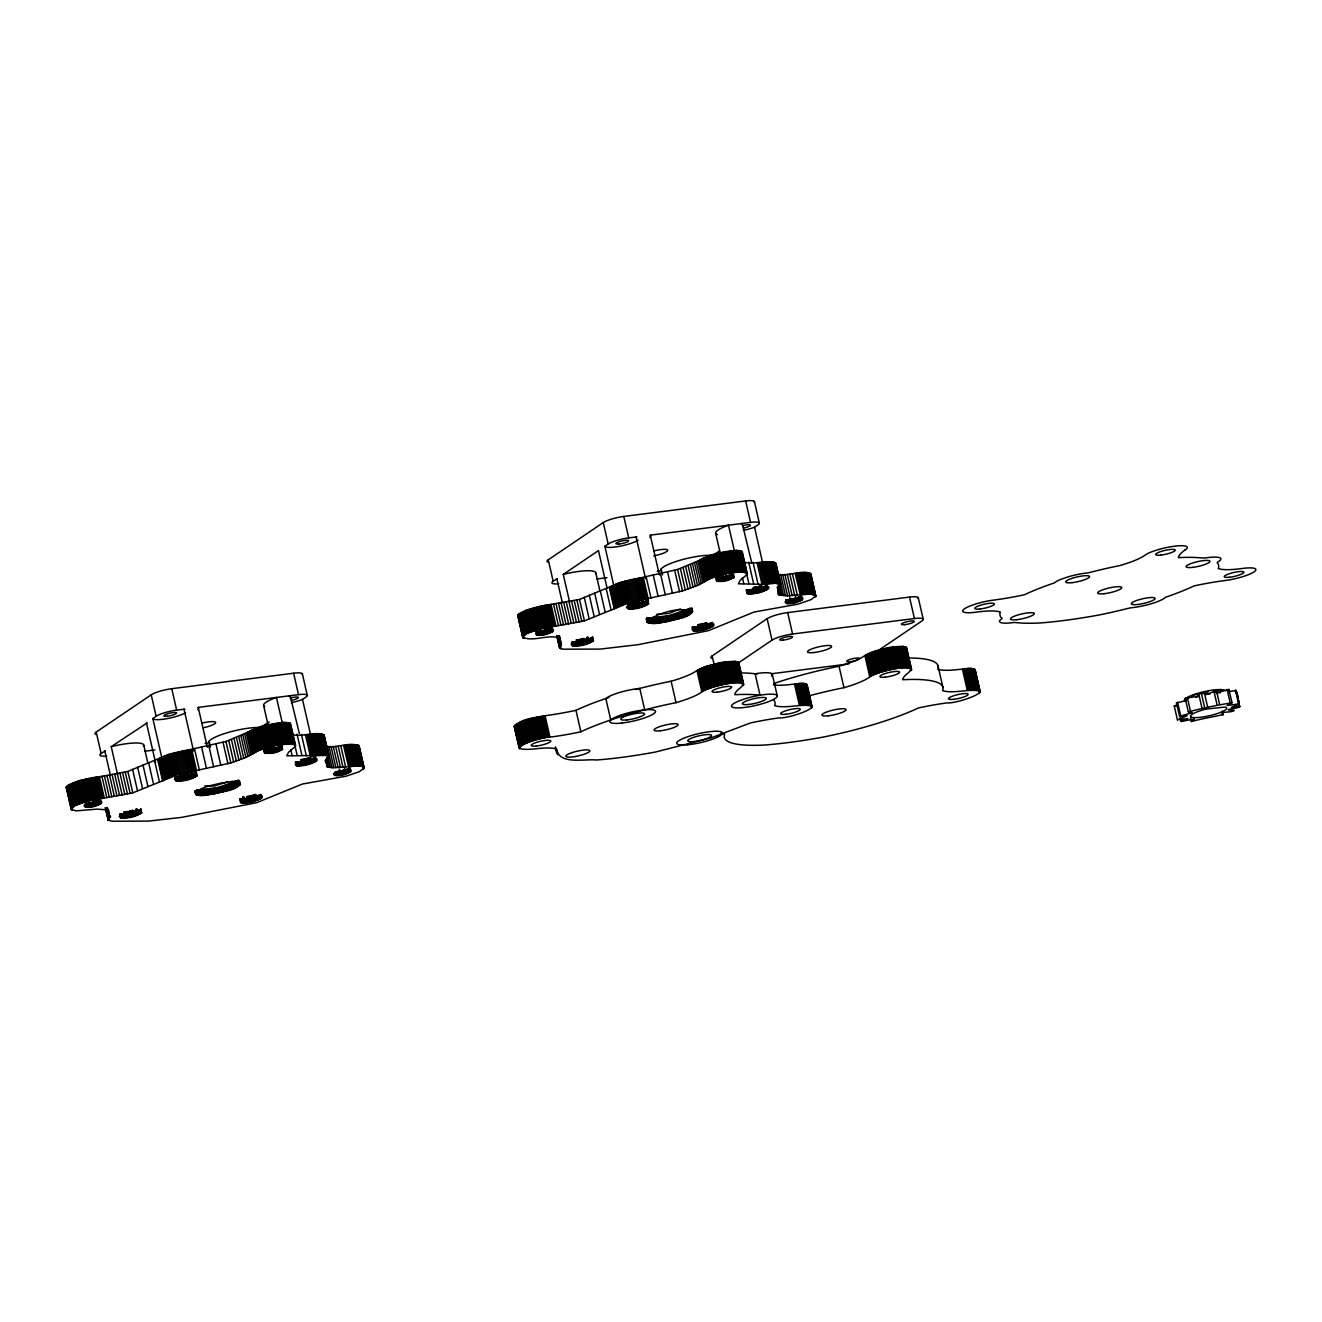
<?xml version="1.0" encoding="UTF-8"?>
<svg xmlns="http://www.w3.org/2000/svg" width="1322" height="1322" viewBox="0 0 1322 1322"><rect width="100%" height="100%" fill="white"/><g stroke="black" fill="none" stroke-linecap="round" stroke-linejoin="round"><path stroke-width="1.5" d="M326.98 765.074L326.534 766.644L332.004 767.702L358.262 766L362.79 766.496L364.194 767.917L359.27 771.718L345.951 776.229L302.424 784.029L256.765 802.669L181.511 817.393L148.494 821.094L112.139 821.243L107.941 819.888L110.585 816.599L108.751 814.666L108.685 810.27L107.627 809.89L97.068 809.13L75.998 810.882L71.008 809.279L75.057 805.61L87.863 801.033L132.778 792.87L177.875 774.593L230.854 762.91L245.875 757.423L259.806 750.037L277.24 745.228L289.667 743.856L295.318 744.964L295.054 746.765L288.642 752.119L286.725 755.804L326.451 755.473L329.178 756.944L325.113 760.679L326.98 765.074L326.088 761.175M773.188 699.586L773.849 699.239A23.449 4.594 -12.9 0 0 760.976 695.075L759.522 695.322A23.449 4.594 -12.9 0 0 732.95 704.097A23.449 4.594 -12.9 0 0 743.658 707.551A23.449 4.594 -12.9 0 0 773.023 699.685L773.585 699.9A112.139 21.978 -12.9 0 1 774.609 705.535A41.709 8.18 -12.9 0 0 796.538 705.799C834.397 702.461 789.978 718.953 778.989 717.896A81.27 15.93 -12.9 0 0 750.516 722.936L711.203 737.825L655.348 752.053A148.196 29.034 -12.9 0 1 596.569 760.001C585.117 758.663 558.611 765.141 556.76 749.161A41.709 8.18 -12.9 0 0 534.848 748.913C496.989 752.235 541.409 735.743 552.398 736.817A81.27 15.93 -12.9 0 0 580.87 731.777A112.139 21.978 -12.9 0 1 607.591 721.035L613.772 718.937A112.139 21.978 -12.9 0 1 640.476 710.988L647.499 709.154A112.139 21.978 -12.9 0 1 676.038 702.66A41.709 8.18 -12.9 0 0 700.693 692.728C703.535 687.985 752.334 675.757 740.733 687.539A81.27 15.93 -12.9 0 0 734.817 694.711A112.139 21.978 -12.9 0 1 758.398 695.025L760.034 695.24L755.126 673.807L756.068 673.642A23.449 4.594 -12.9 0 1 771.387 676.137M743.939 562.065C754.151 565.419 766.512 558.892 775.915 563.519L780.823 584.952C777.187 588.571 777.386 589.397 778.179 594.636L787.582 595.825L810.849 594.024L815.839 595.925L810.931 599.725L797.596 604.237L754.069 612.036L708.427 630.66L638.196 644.657L600.138 649.102L562.957 649.185L559.586 647.896L556.81 635.915M290.146 725.332L289.749 723.084L283.751 722.44L262.417 726.109L225.946 741.46L168.819 754.416L127.87 771.437L78.89 780.773L68.017 785.417L66.183 787.234L66.678 788.59M741.791 553.34L741.394 551.092L736.404 550.415L715.45 553.736L677.591 569.468L620.481 582.424L579.515 599.444L541.706 605.939L525.693 610.467L517.745 615.556L522.669 637.287C534.055 642.244 548.233 633.585 560.33 638.262C559.305 642.905 563.618 644.343 559.487 647.615M514.754 727.497C519.149 718.028 537.36 717.78 547.49 715.367A81.27 15.93 -12.9 0 0 575.962 710.327A112.139 21.978 -12.9 0 1 602.683 699.602L608.864 697.504M692.579 611.855C680.533 606.038 657.778 612.962 646.722 621.34C652.275 626.083 662.173 621.803 668.998 621.307C675.939 618.184 693.439 618.597 691.753 608.285M780.823 584.952L775.601 583.266L763.604 584.341L738.37 583.812L740.287 580.127L746.715 574.773L746.963 572.955L740.303 571.881L727.48 573.5L711.451 578.028L697.52 585.431L682.499 590.917L629.52 602.584L584.44 620.877L539.508 629.041L526.718 633.618L522.669 637.287M720.887 733.28A41.709 8.18 -12.9 0 1 724.687 734.189A112.139 21.978 -12.9 0 0 764.496 745.03A148.196 29.034 -12.9 0 0 823.275 737.065A112.139 21.978 -12.9 0 0 918.426 707.948A81.27 15.93 -12.9 0 1 946.916 702.907C957.888 703.982 1002.324 687.49 964.465 690.811A41.709 8.18 -12.9 0 1 942.536 690.563A112.139 21.978 -12.9 0 0 902.728 679.723A81.27 15.93 -12.9 0 1 908.644 672.567C920.244 660.785 871.446 673.014 868.62 677.756A41.709 8.18 -12.9 0 1 843.965 687.688A112.139 21.978 -12.9 0 0 808.403 696M807.098 686.035C805.875 680.847 795.794 684.565 791.63 684.366A41.709 8.18 -12.9 0 1 773.502 685.011M906.165 649.251L906.413 647.433L903.389 646.458L889.756 647.466L873.231 651.663L863.712 656.307A41.709 8.18 -12.9 0 1 839.04 666.238A112.139 21.978 -12.9 0 0 773.667 683.573M975.025 671.047C973.785 665.875 963.705 669.576 959.541 669.378A41.709 8.18 -12.9 0 1 937.629 669.13M1190.494 717.681L1191.37 721.515C1203.532 718.325 1210.671 717.416 1223.164 714.558C1217.826 711.104 1232.798 712.971 1234.236 710.327C1218.752 709.881 1237.243 708.526 1239.606 706.94L1237.012 692.893L1235.706 692.959M1237.012 692.893L1239.606 706.94M240.439 784.557C240.059 778.162 226.442 782.971 221.732 782.938C212.743 785.136 202.63 786.524 195.359 792.655C197.474 798.471 209.19 793.894 214.362 793.911C221.534 790.82 240.951 791.217 239.629 780.988M323.692 736.85C322.601 728.868 297.632 738.634 292.294 734.074M680.351 608.847L668.899 613.458L656.753 614.218M738.238 664.239L738.502 662.421L735.462 661.446L721.829 662.438L705.304 666.635L695.785 671.295A41.709 8.18 -12.9 0 1 671.13 681.227A112.139 21.978 -12.9 0 0 642.575 687.704L635.568 689.539M1228.832 689.539L1232.071 702.759L1226.998 705.518L1239.325 703.899L1236.268 690.497L1229.08 691.489M810.022 575.847C810.204 567.072 784.508 577.615 778.741 574.277L783.649 595.71M141.884 812.815C140.363 807.412 124.185 813.526 119.277 816.219C121.112 820.301 144.61 816.682 140.991 808.915M197.143 775.799C195.606 770.412 179.462 776.51 174.537 779.203C176.371 783.302 199.853 779.666 196.251 771.899M593.545 640.823C592.256 635.337 575.995 641.6 571.17 644.012C571.517 648.689 596.701 644.541 592.653 636.923M648.788 603.807C647.516 598.337 631.255 604.6 626.43 607.013C626.727 611.689 651.977 607.509 647.896 599.907M1204.573 693.802C1202.838 692.546 1195.633 694.083 1198.542 695.934M1232.071 702.759C1216.257 705.32 1205.548 707.501 1188.329 711.831L1185.256 698.429L1198.41 696.083M282.71 749.31C282.131 744.831 268.713 749.392 264.516 751.755C265.705 755.44 285.469 752.648 281.817 745.41M95.895 734.421A14.955 2.925 -12.9 0 1 96.225 732.058L151.22 694.827A15.93 3.123 -12.9 0 1 171.761 688.696L293.6 673.212A15.352 3.008 -12.9 0 1 302.242 674.617M96.225 732.058L101.133 753.49L105.231 750.846M117.608 774.527L111.23 746.666L147.188 722.886M161.945 758.299L152.84 718.49L156.128 716.26A15.93 3.123 -12.9 0 1 176.669 710.129L184.32 709.22A17.847 3.503 -12.9 0 1 184.948 709.27M269.275 721.961L260.137 727.563A29.067 5.701 -12.9 0 0 227.07 732.785A29.067 5.701 -12.9 0 0 208.926 742.815L205.092 743.559M291.385 702.643A17.847 3.503 -12.9 0 0 302.094 699.602L306.026 697.074A15.352 3.008 -12.9 0 0 298.508 694.645L198.217 707.402L207.339 747.211M547.936 562.164A14.955 2.925 -12.9 0 1 548.266 559.801L603.262 522.57A15.93 3.123 -12.9 0 1 623.802 516.439L745.641 500.955A15.352 3.008 -12.9 0 1 754.284 502.36M548.266 559.801L553.174 581.234L557.273 578.59M569.65 602.27L563.271 574.409L598.469 550.563L607.145 588.389M618.498 606.534L604.881 546.234L608.17 544.003A15.93 3.123 -12.9 0 1 628.727 537.889L636.361 536.963A17.847 3.503 -12.9 0 1 636.989 537.013M714.607 554.232L719.647 550.828M743.443 530.386A17.847 3.503 -12.9 0 0 754.135 527.362L758.068 524.817A15.352 3.008 -12.9 0 0 750.549 522.388L650.275 535.146L659.381 574.954M711.798 658.306A14.955 2.925 -12.9 0 1 712.145 655.927L767.124 618.696A15.93 3.123 -12.9 0 1 787.681 612.582L909.503 597.081A15.352 3.008 -12.9 0 1 918.146 598.486M738.717 662.702L772.048 640.129A15.93 3.123 -12.9 0 1 792.589 634.015L914.427 618.531A15.352 3.008 -12.9 0 1 921.93 620.943L876.916 651.432M1180.282 717.648L1181.157 721.465L1187.933 718.573L1177.439 719.829L1187.09 715.797L1179.521 716.293L1176.464 702.891L1186.462 700.61M1179.521 716.293L1192.394 712.69L1188.329 711.831M1215.579 692.398L1216.984 691.257L1216.422 690.415L1209.167 693.521L1204.59 693.835L1207.779 707.733M734.074 577.483C735.098 572.624 720.176 577.433 716.408 579.598C716.111 583.713 737.296 580.622 733.181 573.599M101.265 803.545C105.248 798.025 86.641 803.644 84.195 805.28C82.328 809.775 104.934 806.519 100.373 799.645M227.45 781.897L214.114 786.078L204.844 785.946M199.391 795.282L198.168 789.928L217.634 787.615L237.117 780.823L238.34 786.177M316.454 761.191C321.279 754.498 298.755 761.356 295.764 763.306C291.716 769.057 321.081 764.116 315.561 757.308M261.673 798.29C266.515 791.614 243.959 798.422 240.984 800.388C236.935 806.156 266.3 801.215 260.781 794.39M552.91 631.536C556.694 626.05 538.434 631.635 535.84 633.271C534.105 637.749 556.496 634.543 552.018 627.636M350.694 771.817C354.478 766.33 336.234 771.899 333.623 773.552C331.872 778.03 354.313 774.824 349.801 767.917M651.052 623.29L649.813 617.936L669.279 615.622L688.762 608.831L689.985 614.185M713.318 626.298C718.143 619.605 695.62 626.446 692.629 628.396C688.58 634.163 717.945 629.206 712.426 622.398M802.355 599.824C806.106 594.305 787.895 599.924 785.285 601.56C783.483 606.038 805.974 602.815 801.463 595.925M767.669 589.43C774.576 582.688 750.318 589.083 747.806 591.083C741.774 597.098 772.808 592.306 766.777 585.53M1236.268 690.497L1235.095 691.009M1239.325 703.899L1231.327 707.402L1240.086 706.295M1177.439 719.829L1174.2 705.915L1177.175 704.907M1199.583 693.306L1208.242 691.803M1228.997 689.357L1218.834 692.232M563.271 574.409L564.593 574.078A29.067 5.701 -12.9 0 1 595.677 573.616M111.23 746.666L112.552 746.335A29.067 5.701 -12.9 0 1 143.387 746.302M1177.522 706.031L1174.2 705.915M363.93 768.561L359.022 747.128C352.082 739.956 335.292 749.557 325.41 746.104M596.949 578.97L606.98 577.681M657.133 571.302L660.967 570.559A29.067 5.701 -12.9 0 1 679.128 560.528A29.067 5.701 -12.9 0 1 712.178 555.306L712.938 555.372M144.908 751.227L154.938 749.938M771.354 673.757L846.972 664.14A15.467 3.024 -12.9 0 0 848.807 663.875M1216.091 690.795L1221.297 690.547A18.508 3.619 -12.9 0 1 1222.123 690.811M795.183 573.467L800.273 594.9M1177.456 702.957L1176.464 702.891M1181.157 721.465L1194.394 719.003L1191.37 721.515M757.093 674.055L753.49 673.576A112.139 21.978 -12.9 0 0 740.386 672.964M1186.412 699.14L1185.256 698.429M518.703 616.796L517.745 615.837M650.275 535.146L650.441 535.377A29.067 5.701 -12.9 0 1 649.862 537.41M198.217 707.402L198.399 707.634A29.067 5.701 -12.9 0 1 197.821 709.65M604.881 546.234L604.914 546.333A17.847 3.503 -12.9 0 0 619.44 546.317A17.847 3.503 -12.9 0 0 638.113 540.153M152.84 718.49L152.873 718.59A17.847 3.503 -12.9 0 0 166.836 718.672A17.847 3.503 -12.9 0 0 185.559 712.723M1235.475 690.15L1238.532 703.535M1227.113 689.39L1230.187 702.792M1222.106 711.137L1222.982 714.954M1216.422 690.415L1219.479 703.816M1213.877 690.811L1216.934 704.213M1201.384 693.389L1204.458 706.791M1198.757 694.067L1201.83 707.468M1187.371 697.636L1190.428 711.038M1177.555 702.147L1180.629 715.549M975.19 669.841L980.213 691.836M975.008 669.593L980.114 692.15M974.727 669.362L979.933 692.48M974.347 669.163L979.652 692.844M973.884 668.982L978.792 690.415M973.339 668.833L978.247 690.266M972.695 668.701L977.602 690.15M971.984 668.602L976.892 690.051M971.174 668.535L976.082 689.985M970.298 668.502L975.206 689.935M969.357 668.486L974.264 689.919M968.348 668.502L973.256 689.935M967.258 668.552L972.166 689.985M966.118 668.618L971.042 690.051M964.928 668.717L969.836 690.15M963.688 668.849L968.596 690.282M962.399 668.998L967.307 690.431M938.042 666.09L942.95 687.523M918.261 597.66L923.186 619.093M909.503 597.081L914.427 618.531M906.611 647.697L911.618 669.692M906.132 647.218L911.519 670.006M906.429 648.904L911.337 670.337M905.752 647.02L911.073 670.684M905.289 646.838L910.197 668.271M904.744 646.689L909.652 668.122M904.099 646.557L909.024 667.99M903.389 646.458L908.297 667.907M902.596 646.392L907.503 667.825M901.72 646.359L906.628 667.792M900.761 646.342L905.686 667.775M899.753 646.359L904.661 667.792M898.679 646.392L903.587 667.841M897.539 646.475L902.447 667.907M896.349 646.574L901.257 668.007M895.093 646.689L900.018 668.139M893.821 646.855L898.729 668.288M892.499 647.02L897.407 668.469M891.127 647.235L896.035 668.668M889.756 647.466L894.663 668.899M888.351 647.714L893.259 669.147M886.93 647.995L891.838 669.428M885.492 648.276L890.4 669.725M884.071 648.59L888.979 670.039M882.633 648.937L887.541 670.37M881.212 649.284L886.12 670.717M879.808 649.647L884.715 671.08M878.436 650.027L883.344 671.46M877.081 650.424L881.989 671.857M875.759 650.821L880.667 672.27M874.47 651.234L879.378 672.683M873.231 651.663L878.139 673.096M872.041 652.093L876.949 673.526M870.901 652.523L875.825 673.956M869.826 652.952L874.751 674.385M868.818 653.382L873.726 674.815M867.876 653.812L872.801 675.245M867.017 654.225L871.925 675.674M866.224 654.654L871.132 676.087M865.513 655.068L870.421 676.5M864.885 655.464L869.793 676.897M839.04 666.238L843.965 687.688M810.832 573.913L815.839 595.925M810.65 573.665L815.757 596.239M810.369 573.451L815.575 596.569M809.989 573.236L815.294 596.916M809.527 573.07L814.435 594.503M808.981 572.905L813.889 594.355M808.337 572.79L813.245 594.222M807.61 572.69L812.534 594.123M806.817 572.624L811.725 594.057M805.941 572.575L810.849 594.024M804.999 572.575L809.907 594.008M803.991 572.591L808.899 594.024M802.9 572.624L807.808 594.057M801.76 572.69L806.668 594.14M800.57 572.79L805.478 594.239M799.331 572.922L804.239 594.355M798.042 573.07L802.95 594.52M796.72 573.252L801.628 594.685M801.099 596.106L801.991 600.006M800.702 596.305L801.595 600.205M800.289 596.503L801.182 600.386M799.827 596.685L800.719 600.585M799.347 596.883L800.24 600.783M798.835 597.081L799.727 600.981M798.306 597.263L799.199 601.163M792.423 573.781L797.331 595.231M797.744 597.461L798.637 601.361M797.166 597.643L798.058 601.543M796.571 597.825L797.463 601.725M795.514 596.057L796.852 601.907M789.779 574.045L794.687 595.478M795.348 598.172L796.241 602.072M794.704 598.337L795.596 602.237M794.076 598.502L794.968 602.386M793.431 598.651L794.324 602.551M787.268 574.227L792.175 595.66M792.787 598.783L793.679 602.683M792.142 598.916L793.035 602.815M791.498 599.048L792.39 602.948M790.87 599.163L791.762 603.063M784.888 574.343L789.796 595.776M789.796 597.313L791.134 603.163M789.631 599.345L790.523 603.245M789.036 599.428L789.928 603.328M782.657 574.392L787.582 595.825M788.457 599.51L789.35 603.394M787.895 599.56L788.788 603.46M807.081 684.565L812.204 707.138M787.367 599.61L788.259 603.51M806.8 684.333L812.005 707.468M806.42 684.135L811.344 705.568M786.854 599.643L787.747 603.526M808.618 694.182L811.741 707.815M805.957 683.953L810.865 705.403M780.608 574.359L785.516 595.809M786.375 599.659L787.268 603.559M785.912 599.659L786.805 603.559M805.412 683.805L810.32 705.254M804.768 683.689L809.692 705.122M804.057 683.59L808.965 705.023M787.681 612.582L792.589 634.015M775.601 562.957L780.724 585.58M803.264 683.524L808.172 704.957M775.32 562.726L780.542 585.927M774.923 562.511L779.831 583.96M777.121 572.657L775.915 563.519M778.014 576.557L780.244 586.29M802.388 683.474L807.296 704.923M774.444 562.329L781.98 595.544M773.866 562.181L778.774 583.613M801.429 683.474L806.354 704.907M773.188 562.048L778.096 583.481M778.261 585.563L780.492 595.313M772.445 561.949L777.353 583.382M800.421 683.474L805.329 704.923M771.602 561.867L776.51 583.316M777.452 587.216L779.236 595.016M777.286 587.232L778.625 593.082M799.347 683.524L804.255 704.957M770.693 561.833L775.601 583.266M798.207 683.59L803.115 705.039M769.701 561.817L774.609 583.25M797.017 683.689L801.925 705.138M768.644 561.833L773.552 583.266M754.399 501.534L759.307 522.967M795.761 683.821L800.686 705.254M767.52 561.883L772.428 583.316M794.489 683.97L799.397 705.419M766.33 561.949L771.238 583.382M765.074 562.048L769.982 583.498M763.769 562.181L768.693 583.63M754.548 527.197L767.338 583.779M761.042 562.528L765.95 583.977M766.297 585.762L767.19 589.662M765.785 585.993L766.677 589.893M745.641 500.955L750.549 522.388M759.621 562.742L764.546 584.192M765.24 586.241L766.132 590.124M764.645 586.472L765.554 590.372M758.696 562.908L763.604 584.341M764.033 586.704L764.926 590.603M763.389 586.935L764.281 590.835M757.06 562.676L761.968 584.126M762.711 587.166L763.604 591.066M761.571 585.448L762.91 591.281M760.844 585.663L762.183 591.512M760.1 585.877L761.439 591.727M767.124 618.696L772.048 640.129M759.357 586.076L760.695 591.926M753.061 562.346L757.969 583.779M758.58 586.29L759.919 592.124M758.266 588.422L759.159 592.322M751.838 563.189L742.204 523.495A17.847 3.503 -12.9 0 0 741.08 523.776M757.027 586.654L758.365 592.504M756.25 586.836L757.589 592.669M755.473 586.985L756.812 592.834M754.697 587.133L756.035 592.983M748.682 562.131L753.59 583.58M753.937 587.282L755.275 593.132M753.176 587.398L754.515 593.248M752.879 589.463L753.771 593.363M772.345 674.402L777.253 695.851M752.152 589.562L753.044 593.462M751.458 589.645L752.35 593.545M742.253 551.77L747.26 573.781M741.774 551.291L747.161 574.095M750.78 589.711L751.673 593.611M741.394 551.092L748.847 583.514M742.237 555.29L744.038 563.073M744.93 566.973L746.715 574.773M750.136 589.761L751.028 593.661M740.931 550.91L745.839 572.36M749.508 589.81L750.4 593.71M740.386 550.762L745.294 572.211M748.913 589.827L749.822 593.727M739.742 550.646L744.65 572.079M748.368 589.843L749.26 593.743M739.031 550.547L743.939 571.98M747.855 589.827L748.748 593.727M738.238 550.481L743.146 571.914M747.376 589.81L748.269 593.71M746.947 589.777L747.839 593.661M737.362 550.431L742.27 571.881M746.55 589.711L747.442 593.611M746.203 589.645L747.095 593.545M736.404 550.415L741.312 571.864M742.435 577.747L743.774 583.58M735.396 550.431L740.303 571.881M739.229 571.914L728.505 525.198L727.381 525.594A29.067 5.701 -12.9 0 0 717.449 534.584M733.181 550.547L738.089 571.996M731.991 550.646L736.899 572.096M730.736 550.778L735.643 572.211M729.463 550.927L734.371 572.376M728.125 551.109L733.049 572.542M732.867 573.781L733.76 577.681M732.504 573.963L733.396 577.863M726.77 551.307L731.677 572.757M732.124 574.161L733.016 578.061M731.694 574.343L732.586 578.243M731.248 574.541L732.14 578.441M730.752 574.74L731.644 578.639M725.398 551.538L730.306 572.988M730.24 574.938L731.132 578.821M729.711 575.12L730.603 579.019M723.977 551.803L728.901 573.236M729.149 575.318L730.041 579.201M728.571 575.5L729.463 579.4M722.572 552.067L727.48 573.5M727.976 575.681L728.868 579.581M727.381 575.863L728.273 579.747M721.134 552.365L726.042 573.798M726.753 576.028L727.645 579.928M726.125 576.194L727.017 580.094M715.615 533.113L720.176 553.026M725.481 576.342L726.373 580.242M719.697 552.679L724.605 574.112M724.836 576.508L725.728 580.391M724.192 576.64L725.084 580.54M718.276 553.009L723.184 574.459M723.101 574.822L724.439 580.672M722.473 574.954L723.812 580.804M716.855 553.373L721.762 574.806M722.275 577.02L723.167 580.903M721.663 577.119L722.556 581.019M715.45 553.736L720.358 575.169M721.052 577.202L721.944 581.102M720.457 577.284L721.349 581.184M719.879 577.35L720.771 581.25M714.062 554.116L718.986 575.549M719.317 577.417L720.209 581.316M738.783 662.95L743.691 684.383M738.502 662.421L743.608 684.994M718.771 577.466L719.664 581.35M738.205 662.19L743.427 685.325M737.841 661.992L743.146 685.672M718.259 577.483L719.151 581.383M737.379 661.81L742.286 683.259M712.707 554.513L717.631 575.946M717.78 577.516L718.672 581.416M736.817 661.661L741.725 683.11M717.317 577.516L718.21 581.416M736.189 661.545L741.097 682.978M716.888 577.516L717.78 581.416M711.385 554.91L716.309 576.342M716.507 577.499L717.4 581.383M716.144 577.466L717.036 581.366M735.462 661.446L740.37 682.879M715.813 577.417L716.706 581.316M734.668 661.38L739.576 682.813M710.112 555.323L715.02 576.756M733.793 661.331L738.701 682.763M708.873 555.736L713.781 577.185M732.851 661.314L737.759 682.763M707.683 556.165L712.591 577.615M731.826 661.331L736.734 682.78M706.543 556.595L711.451 578.028M730.752 661.38L735.66 682.813M705.469 557.025L710.377 578.474M729.612 661.446L734.52 682.896M704.461 557.454L709.369 578.904M728.422 661.545L733.33 682.995M703.519 557.884L708.427 579.333M727.183 661.678L732.091 683.11M702.66 558.314L707.567 579.747M725.894 661.826L730.802 683.259M701.866 558.727L706.774 580.176M701.156 559.14L706.064 580.589M724.572 662.008L729.48 683.441M700.511 559.553L705.436 580.986M699.982 559.95L704.89 581.383M723.217 662.206L728.125 683.656M704.428 581.763L699.52 560.33L704.262 581.829M721.829 662.438L726.736 683.871M697.966 561.272L702.874 582.705M711.996 622.629L712.889 626.529M711.517 622.86L712.409 626.76M720.424 662.686L725.332 684.135M711.005 623.092L711.897 626.992M696.38 562.164L701.288 583.597M710.459 623.323L711.352 627.223M719.003 662.966L723.911 684.399M709.864 623.571L710.757 627.454M709.253 623.802L710.145 627.702M694.595 563.073L699.503 584.506M708.609 624.034L709.501 627.933M717.582 663.264L722.49 684.697M707.931 624.265L708.823 628.165M706.774 622.53L708.113 628.38M716.144 663.578L721.052 685.011M692.612 563.998L697.52 585.431M706.064 622.761L707.402 628.594M705.32 622.976L706.659 628.809M714.706 663.908L719.631 685.358M704.56 623.174L705.898 629.024M712.145 655.927L713.93 663.727M690.481 564.924L695.389 586.357M703.8 623.373L705.138 629.222M713.302 664.272L718.21 685.705M703.023 623.571L704.362 629.421M711.897 664.635L716.805 686.068M702.246 623.753L703.585 629.603M688.167 565.849L693.075 587.282M701.47 623.918L702.808 629.768M710.509 665.016L715.417 686.448M700.693 624.083L702.032 629.933M699.916 624.232L701.255 630.082M709.154 665.412L714.062 686.845M699.14 624.364L700.478 630.214M685.705 566.774L690.613 588.207M698.396 624.496L699.735 630.346M707.832 665.809L712.74 687.242M697.652 624.612L698.991 630.462M706.543 666.222L711.451 687.655M697.372 626.661L698.264 630.544M683.11 567.7L688.035 589.133M696.677 626.744L697.57 630.644M691.852 607.955L692.662 611.524M705.304 666.635L710.228 688.084M696 626.81L696.892 630.71M691.571 608.632L692.381 612.202M691.274 608.996L692.1 612.565M695.339 626.859L696.231 630.759M704.114 667.065L709.038 688.498M690.894 609.376L691.703 612.945M694.728 626.892L695.62 630.792M690.001 607.988L691.224 613.358M694.133 626.925L695.025 630.825M680.4 568.592L685.308 590.025M689.423 608.401L690.662 613.772M693.587 626.925L694.48 630.825M702.99 667.494L707.898 688.927M693.075 626.925L693.967 630.825M692.596 626.909L693.488 630.792M701.916 667.924L706.824 689.357M692.15 626.859L693.042 630.759M688.018 609.26L689.241 614.614M700.908 668.354L705.816 689.803M687.192 609.706L688.415 615.061M677.591 569.468L682.499 590.917M686.267 610.153L687.506 615.507M699.966 668.783L704.874 690.233M699.09 669.213L703.998 690.646M685.275 610.599L686.515 615.953M698.297 669.626L703.205 691.076M684.218 611.045L685.457 616.416M674.683 570.327L679.591 591.76M697.586 670.039L702.494 691.489M696.958 670.452L701.866 691.885M683.094 611.508L684.317 616.862M681.904 611.954L683.127 617.308M680.648 612.4L681.888 617.754M679.359 612.846L680.582 618.2M678.004 613.276L679.227 618.63M667.544 571.798L672.452 593.248M676.616 613.705L677.839 619.06M675.195 614.119L676.418 619.473M673.741 614.515L674.964 619.869M672.27 614.895L673.493 620.266M661.182 568.989L662.553 574.954M670.783 615.275L672.006 620.629M660.389 573.384L665.297 594.817M669.279 615.622L670.502 620.976M667.775 615.953L668.998 621.307M666.271 616.267L667.494 621.621M664.784 616.548L666.007 621.902M663.297 616.812L664.536 622.166M653.233 575.053L658.141 596.486M661.843 617.06L663.082 622.414M660.422 617.275L661.661 622.629M659.034 617.457L660.256 622.811M657.678 617.622L658.918 622.976M656.373 617.754L657.612 623.108M671.13 681.227L676.038 702.66M646.144 576.805L651.052 598.255M655.134 617.853L656.356 623.207M636.047 536.947L645.615 578.755M653.927 617.936L655.167 623.29M652.804 617.969L654.026 623.34M643.351 577.532L648.259 598.965M647.598 600.122L648.491 604.022M651.729 617.985L652.952 623.356M642.046 577.664L646.954 599.097M647.268 600.353L648.16 604.237M646.871 600.568L647.763 604.468M650.738 617.969L651.961 623.34M646.441 600.799L647.334 604.699M640.707 577.83L645.615 599.263M645.962 601.031L646.855 604.931M645.45 601.262L646.342 605.162M648.986 617.853L650.209 623.224M644.905 601.493L645.797 605.393M639.319 578.011L644.227 599.444M648.226 617.754L649.449 623.125M644.31 601.741L645.202 605.641M647.549 617.622L648.788 622.993M643.252 600.023L644.591 605.873M646.97 617.473L648.21 622.827M623.802 516.439L628.727 537.889M637.898 578.226L642.806 599.659M642.608 600.254L643.946 606.104M646.904 619.076L647.714 622.645M646.508 618.861L647.317 622.431M646.21 618.613L647.02 622.199M641.93 600.485L643.269 606.335M636.46 578.458L641.368 599.907M641.682 602.65L642.575 606.55M640.955 602.882L641.848 606.781M634.99 578.722L639.898 600.171M640.212 603.096L641.104 606.996M639.022 601.345L640.36 607.195M633.502 579.019L638.41 600.452M638.245 601.543L639.584 607.393M637.468 601.741L638.807 607.591M631.999 579.317L636.907 600.766M636.692 601.923L638.03 607.773M635.915 602.088L637.254 607.938M630.511 579.647L635.419 601.097M635.138 602.254L636.477 608.103M634.808 604.352L635.7 608.252M629.008 580.011L633.916 601.444M633.602 602.551L634.94 608.384M627.537 580.375L632.445 601.807M632.841 602.667L634.18 608.517M632.098 602.782L633.436 608.632M631.371 602.882L632.709 608.731M626.066 580.755L630.974 602.188M630.677 602.964L632.015 608.814M629.999 603.03L631.338 608.88M624.612 581.151L629.52 602.584M629.801 605.03L630.693 608.93M629.173 605.079L630.065 608.963M623.191 581.564L628.115 602.997M628.578 605.096L629.47 608.996M628.033 605.096L628.925 608.996M627.52 605.096L628.413 608.996M621.819 581.994L626.727 603.427M620.481 582.424L625.389 603.857M619.175 582.853L624.083 604.303M617.936 583.299L622.844 604.732M603.262 522.57L608.17 544.003M616.746 583.746L621.654 605.195M644.69 709.864L639.782 688.432A23.449 4.594 -12.9 0 0 605.84 698.545L610.747 719.978M615.622 584.208L620.53 605.641M614.565 584.655L619.489 606.087M612.681 585.547L617.589 606.98M611.855 585.977L616.763 607.426M611.111 586.423L616.019 607.856M610.45 586.836L615.358 608.269M609.872 587.249L614.78 608.682M609.392 587.646L614.317 609.078M606.236 588.703L611.144 610.153M600.304 590.835L605.212 612.268M595.792 572.823L599.891 590.736M594.636 592.983L599.544 614.416M589.265 595.131L594.173 616.581M584.225 597.296L589.133 618.729M592.355 637.138L593.248 641.038M592.008 637.353L592.9 641.253M591.612 637.584L592.504 641.484M591.182 637.815L592.074 641.699M590.703 638.047L591.595 641.93M590.19 638.278L591.083 642.178M589.645 638.509L590.537 642.409M589.067 638.741L589.959 642.641M579.515 599.444L584.44 620.877M587.993 637.022L589.331 642.872M587.348 637.254L588.687 643.103M586.671 637.485L588.009 643.335M586.423 639.666L587.315 643.566M576.871 600.006L581.779 621.439M585.696 639.881L586.588 643.781M584.952 640.096L585.844 643.996M583.762 638.361L585.101 644.211M574.211 600.552L579.119 621.984M582.985 638.559L584.324 644.409M582.225 638.757L583.564 644.591M581.432 638.939L582.771 644.772M580.655 639.104L581.994 644.954M571.567 601.064L576.475 622.513M579.879 639.27L581.217 645.119M579.548 641.368L580.441 645.268M578.342 639.551L579.68 645.4M568.939 601.576L573.847 623.009M577.582 639.683L578.92 645.516M576.838 639.782L578.177 645.632M576.128 639.881L577.466 645.731M575.863 641.914L576.756 645.814M566.312 602.055L571.22 623.488M575.186 641.98L576.078 645.88M574.541 642.046L575.434 645.946M573.913 642.079L574.806 645.979M573.335 642.112L574.227 645.995M563.717 602.518L568.625 623.951M572.773 642.112L573.665 646.012M572.261 642.112L573.153 645.995M571.782 642.079L572.674 645.979M556.859 578.739L562.329 602.634M561.123 602.948L566.031 624.397M558.562 603.377L563.469 624.81M556.033 603.757L560.941 625.207M553.521 604.137L558.429 625.57M559.57 636.113L561.486 645.07M558.991 635.932L560.396 642.674M575.962 710.327L580.87 731.777M558.694 635.733L560.925 645.483M551.043 604.485L555.951 625.917M558.215 636.13L560.958 648.788M557.834 636.51L560.065 646.26M557.801 636.907L560.478 648.606M557.405 636.692L560.082 648.391M549.886 604.65L554.794 626.083M556.81 635.601L559.784 648.16M548.597 604.798L553.505 626.231M547.275 604.98L552.183 626.413M551.654 627.834L552.546 631.734M545.92 605.179L550.828 626.611M551.274 628.016L552.166 631.916M550.844 628.214L551.737 632.114M550.382 628.413L551.274 632.313M544.532 605.41L549.44 626.843M549.902 628.611L550.795 632.494M549.39 628.793L550.283 632.693M548.861 628.991L549.754 632.891M543.127 605.658L548.035 627.107M548.3 629.173L549.192 633.073M547.721 629.371L548.613 633.255M541.706 605.939L546.614 627.372M547.126 629.553L548.019 633.436M546.069 627.768L547.407 633.618M545.457 627.95L546.796 633.8M540.285 606.236L545.193 627.669M545.275 630.065L546.168 633.965M544.631 630.214L545.523 634.114M538.847 606.55L543.755 627.983M543.986 630.363L544.879 634.263M543.342 630.511L544.234 634.411M537.426 606.881L542.334 628.314M542.698 630.644L543.59 634.543M542.053 630.759L542.945 634.659M536.005 607.228L540.913 628.677M541.425 630.875L542.317 634.775M540.351 629.041L541.69 634.874M540.186 631.073L541.078 634.973M534.6 607.591L539.508 629.041M539.591 631.156L540.483 635.056M539.012 631.222L539.905 635.122M533.212 607.988L538.12 629.421M538.467 631.288L539.359 635.171M537.922 631.321L538.814 635.221M537.41 631.354L538.302 635.254M531.857 608.368L536.765 629.817M536.93 631.371L537.823 635.271M536.468 631.387L537.36 635.287M536.038 631.371L536.93 635.271M530.535 608.781L535.443 630.214M529.263 609.194L534.171 630.627M528.023 609.607L532.931 631.04M526.834 610.037L531.741 631.47M525.693 610.467L530.601 631.899M556.909 750.913L557.801 754.812M524.619 610.896L529.527 632.329M555.422 746.831L556.314 750.731M555.504 747.723L556.843 753.557M523.611 611.326L528.519 632.759M522.669 611.755L527.577 633.188M521.81 612.185L526.718 633.618M545.044 715.698L549.952 737.131M521.017 612.598L525.925 634.031M520.29 613.011L525.214 634.444M543.722 715.88L548.63 737.312M519.662 613.425L524.57 634.857M519.116 613.805L524.024 635.254M542.367 716.078L547.275 737.511M518.67 614.185L523.578 635.634M518.29 614.548L523.611 638.229M518.026 614.912L523.231 638.03M517.844 615.242L522.95 637.799M540.979 716.309L545.887 737.742M539.574 716.557L544.482 737.99M538.153 716.838L543.061 738.271M536.715 717.135L541.623 738.568M535.294 717.449L540.202 738.882M533.857 717.78L538.765 739.213M532.436 718.127L537.343 739.56M531.031 718.49L535.955 739.94M529.659 718.871L534.567 740.32M528.304 719.267L533.212 740.717M526.982 719.68L531.89 741.113M525.693 720.093L530.601 741.526M524.454 720.507L529.362 741.939M523.264 720.936L528.172 742.369M522.14 721.366L527.048 742.799M521.066 721.795L525.974 743.228M520.058 722.225L524.966 743.658M519.116 722.655L524.024 744.088M518.241 723.084L523.148 744.517M517.447 723.498L522.355 744.93M516.737 723.911L521.645 745.344M516.109 724.307L521.017 745.757M515.563 724.704L520.471 746.137M515.101 725.084L520.009 746.517M514.737 725.447L519.645 746.897M514.456 725.795L519.364 747.244M514.275 726.142L519.678 748.93M514.192 726.456L519.199 748.45M359.187 745.922L364.194 767.917M358.708 745.443L364.112 768.231M358.345 745.228L363.649 768.908M357.882 745.063L362.79 766.496M357.32 744.914L362.228 766.347M356.692 744.782L361.6 766.215M355.965 744.683L360.873 766.132M355.172 744.617L360.08 766.049M354.296 744.583L359.204 766.016M353.354 744.567L358.262 766M352.33 744.583L357.237 766.016M351.255 744.617L356.163 766.066M350.115 744.699L355.023 766.132M348.925 744.798L353.833 766.231M347.686 744.914L352.594 766.363M346.397 745.079L351.305 766.512M345.075 745.244L349.983 766.694M349.454 768.115L350.347 771.998M349.058 768.297L349.95 772.197M343.538 745.459L348.628 766.892M348.644 768.495L349.537 772.395M348.182 768.677L349.074 772.577M347.703 768.875L348.595 772.775M347.19 769.073L348.083 772.973M346.661 769.272L347.554 773.155M340.779 745.773L345.686 767.223M346.1 769.454L346.992 773.353M345.521 769.635L346.414 773.535M344.48 767.867L345.819 773.717M344.315 769.999L345.207 773.899M338.135 746.038L343.042 767.471M343.687 770.164L344.579 774.064M343.059 770.329L343.951 774.229M342.415 770.495L343.307 774.395M341.787 770.643L342.679 774.543M335.606 746.219L340.531 767.652M341.142 770.792L342.034 774.675M340.498 770.924L341.39 774.808M339.407 769.09L340.745 774.94M339.225 771.156L340.118 775.056M333.243 746.335L338.151 767.768M338.597 771.255L339.49 775.155M337.986 771.354L338.878 775.254M337.391 771.437L338.283 775.32M331.012 746.385L335.92 767.818M336.813 771.503L337.705 775.403M336.251 771.552L337.143 775.452M335.722 771.602L336.614 775.502M335.21 771.635L336.102 775.535M328.963 746.368L333.871 767.801M327.096 746.269L332.004 767.702M324.154 735.23L329.178 756.944M323.956 734.966L329.079 757.589M323.659 734.718L328.881 757.936M323.279 734.52L328.153 756.349M322.783 734.321L327.691 755.771M328.087 757.803L330.318 767.537M322.204 734.173L327.129 755.606M321.543 734.041L326.451 755.473M326.617 757.556L328.848 767.305M320.8 733.941L325.708 755.374M319.957 733.859L324.865 755.308M325.79 759.208L327.575 767.008M319.048 733.826L323.956 755.259M318.057 733.809L322.965 755.242M316.999 733.826L321.907 755.259M302.358 673.79L307.266 695.223M315.859 733.875L320.767 755.308M314.669 733.941L319.577 755.391M313.43 734.057L318.338 755.49M312.124 734.189L317.032 755.622M310.786 734.338L315.694 755.771M302.507 699.454L310.703 735.28M315.132 757.523L316.024 761.422M309.398 734.536L314.305 755.969M314.653 757.754L315.545 761.654M314.14 758.002L315.033 761.885M307.976 734.735L312.884 756.184M313.595 758.233L314.487 762.133M293.6 673.212L298.508 694.645M313 758.464L313.892 762.364M307.051 734.9L311.959 756.333M312.389 758.696L313.281 762.596M311.744 758.927L312.636 762.827M305.415 734.685L310.323 756.118M310.62 757.209L311.959 763.058M309.91 757.44L311.248 763.29M309.199 757.655L310.538 763.505M308.456 757.87L309.794 763.719M307.695 758.084L309.034 763.918M301.416 734.338L306.324 755.771M306.935 758.283L308.274 764.133M306.159 758.464L307.497 764.314M305.382 758.646L306.721 764.496M299.334 733.462L290.162 695.752A17.847 3.503 -12.9 0 0 289.039 696.033M304.605 758.828L305.944 764.678M303.829 758.993L305.167 764.827M303.052 759.142L304.39 764.975M297.037 734.123L301.945 755.573M302.275 759.274L303.614 765.124M301.532 759.406L302.87 765.24M300.788 759.506L302.127 765.355M300.507 761.555L301.399 765.455M299.813 761.637L300.705 765.537M290.41 723.514L295.616 745.773M290.129 723.299L295.517 746.087M299.136 761.703L300.028 765.603M289.749 723.084L297.202 755.506M291.484 731.182L293.269 738.981M294.162 742.865L295.054 746.765M298.475 761.769L299.367 765.653M289.287 722.919L294.195 744.352M297.863 761.803L298.755 765.702M288.741 722.77L293.649 744.203M297.268 761.819L298.161 765.719M288.097 722.638L293.005 744.071M296.723 761.836L297.615 765.735M287.386 722.539L292.294 743.972M296.211 761.819L297.103 765.719M286.577 722.473L291.484 743.906M295.731 761.803L296.624 765.702M295.285 761.769L296.178 765.669M285.701 722.423L290.609 743.873M284.759 722.423L289.667 743.856M290.79 749.739L292.129 755.589M283.751 722.44L288.659 743.873M282.66 722.473L287.568 743.922M282.379 723.332L276.463 697.454L275.34 697.851A29.067 5.701 -12.9 0 0 264.797 706.609M281.52 722.556L286.444 743.989M280.33 722.655L285.238 744.088M279.091 722.77L283.999 744.203M277.802 722.919L282.71 744.369M276.48 723.101L281.388 744.55M281.536 745.591L282.429 749.491M281.222 745.773L282.115 749.673M280.859 745.955L281.751 749.855M275.125 723.316L280.033 744.749M280.479 746.153L281.371 750.053M280.049 746.352L280.942 750.235M279.586 746.533L280.479 750.433M273.737 723.531L278.645 744.98M279.107 746.732L280 750.632M278.595 746.93L279.487 750.83M278.066 747.112L278.959 751.012M272.332 723.795L277.24 745.228M277.504 747.31L278.397 751.21M276.926 747.492L277.818 751.392M270.911 724.059L275.819 745.509M276.331 747.674L277.223 751.574M275.72 747.855L276.612 751.755M275.108 748.021L276.001 751.921M269.49 724.357L274.398 745.806M274.464 748.186L275.356 752.086M273.836 748.351L274.728 752.251M268.052 724.671L272.96 746.12M263.574 705.37L268.135 725.282M273.191 748.5L274.084 752.4M272.101 746.682L273.439 752.532M266.631 725.018L271.539 746.451M271.456 746.831L272.795 752.664M271.258 748.896L272.15 752.796M265.21 725.365L270.118 746.798M270.63 749.012L271.522 752.912M270.002 749.111L270.894 753.011M263.805 725.728L268.713 747.161M269.391 749.21L270.283 753.094M268.796 749.277L269.688 753.176M268.217 749.359L269.11 753.243M262.417 726.109L267.325 747.541M267.672 749.409L268.564 753.309M267.127 749.458L268.019 753.358M266.614 749.491L267.507 753.391M261.062 726.505L265.97 747.938M266.135 749.508L267.027 753.408M265.672 749.508L266.565 753.408M265.243 749.508L266.135 753.408M259.74 726.902L264.648 748.351M264.846 749.491L265.739 753.391M264.499 749.458L265.392 753.358M264.169 749.409L265.061 753.309M263.888 749.359L264.78 753.259M263.64 749.293L264.532 753.193M258.468 727.315L263.375 748.764M257.228 727.744L262.136 749.177M256.038 728.158L260.946 749.607M254.898 728.587L259.806 750.037M253.824 729.017L258.732 750.466M252.816 729.463L257.724 750.896M251.874 729.893L256.782 751.326M250.998 730.306L255.923 751.755M250.222 730.736L255.129 752.168M249.494 731.149L254.402 752.582M248.867 731.545L253.774 752.978M248.321 731.942L253.229 753.375M247.875 732.322L252.783 753.755M247.693 732.388L252.601 753.821M246.322 733.264L251.23 754.697M260.351 794.621L261.244 798.521M259.872 794.853L260.765 798.752M259.36 795.084L260.252 798.984M258.798 795.332L259.707 799.215M244.719 734.156L249.643 755.589M258.22 795.563L259.112 799.463M257.608 795.794L258.501 799.694M242.934 735.065L247.858 756.498M256.947 796.026L257.84 799.926M255.824 794.307L257.179 800.157M255.129 794.539L256.468 800.372M240.968 735.99L245.875 757.423M254.419 794.753L255.757 800.603M253.675 794.968L255.014 800.818M252.915 795.166L254.254 801.016M238.819 736.916L243.727 758.349M252.155 795.381L253.494 801.215M251.378 795.563L252.717 801.413M250.602 795.745L251.94 801.595M236.522 737.841L241.43 759.291M249.825 795.927L251.163 801.76M249.032 796.075L250.37 801.925M248.272 796.224L249.61 802.074M247.495 796.373L248.833 802.206M234.06 738.767L238.968 760.216M246.751 796.488L248.09 802.338M246.454 798.554L247.346 802.454M245.727 798.653L246.619 802.553M231.466 739.692L236.374 761.125M245.033 798.736L245.925 802.636M243.909 796.852L245.248 802.702M243.248 796.902L244.587 802.751M239.232 781.368L240.059 784.954M242.637 796.951L243.975 802.801M238.357 779.98L239.579 785.351M242.488 798.918L243.38 802.818M228.756 740.584L233.664 762.017M237.778 780.393L239.001 785.764M241.943 798.934L242.835 802.818M241.414 798.918L242.306 802.818M240.935 798.901L241.827 802.801M236.374 781.252L237.596 786.623M240.505 798.868L241.397 802.751M240.108 798.802L241.001 802.702M239.761 798.736L240.654 802.636M235.531 781.699L236.77 787.053M225.946 741.46L230.854 762.91M234.622 782.145L235.845 787.499M233.63 782.591L234.853 787.945M232.573 783.054L233.796 788.408M223.038 742.32L227.946 763.752M231.449 783.5L232.672 788.854M230.259 783.946L231.482 789.317M229.003 784.392L230.226 789.763M227.698 784.838L228.937 790.192M226.359 785.268L227.582 790.639M215.899 743.807L220.807 765.24M224.971 785.698L226.194 791.052M223.55 786.111L224.773 791.465M222.096 786.507L223.319 791.861M220.625 786.887L221.848 792.258M209.14 741.245L210.512 747.211M219.121 787.268L220.361 792.622M208.727 745.377L213.635 766.81M217.634 787.615L218.857 792.969M216.13 787.945L217.353 793.299M214.627 788.259L215.85 793.613M213.139 788.54L214.362 793.911M211.652 788.804L212.892 794.175M201.588 747.046L206.496 768.495M210.198 789.052L211.437 794.406M208.777 789.267L210 794.621M207.389 789.449L208.612 794.803M206.034 789.614L207.257 794.968M204.728 789.746L205.951 795.1M194.499 748.814L199.407 770.247M203.472 789.845L204.712 795.216M184.006 709.203L193.574 751.012M202.283 789.928L203.505 795.282M201.142 789.978L202.382 795.332M191.707 749.524L196.614 770.974M195.953 772.114L196.846 776.014M200.085 789.978L201.308 795.348M195.606 772.345L196.499 776.245M190.401 749.657L195.309 771.106M195.226 772.56L196.119 776.46M199.093 789.978L200.316 795.332M194.797 772.792L195.689 776.692M189.063 749.822L193.97 771.255M194.317 773.023L195.21 776.923M193.805 773.254L194.698 777.154M197.325 789.862L198.564 795.216M193.26 773.502L194.152 777.386M187.674 750.004L192.582 771.453M196.581 789.763L197.804 795.117M192.219 771.784L193.557 777.633M196.317 791.415L197.127 794.985M191.607 772.015L192.946 777.865M195.739 791.25L196.548 794.819M186.253 750.218L191.161 771.651M171.761 688.696L176.669 710.129M190.963 772.246L192.301 778.096M195.243 791.068L196.069 794.638M194.863 790.853L195.673 794.423M190.732 774.428L191.624 778.327M184.799 750.466L189.707 771.899M190.021 774.659L190.913 778.542M189.31 774.874L190.203 778.774M183.328 750.731L188.253 772.164M188.121 773.139L189.459 778.989M187.36 773.337L188.699 779.187M181.858 751.012L186.766 772.445M186.6 773.552L187.939 779.385M185.824 773.734L187.162 779.583M180.354 751.326L185.262 772.759M185.047 773.915L186.385 779.765M184.27 774.097L185.609 779.93M178.85 751.656L183.775 773.089M183.494 774.246L184.832 780.096M182.717 774.395L184.055 780.244M177.363 752.003L182.271 773.436M181.94 774.543L183.279 780.393M181.197 774.659L182.535 780.509M175.876 752.367L180.784 773.8M180.453 774.775L181.792 780.624M179.726 774.874L181.064 780.724M174.405 752.747L179.329 774.18M179.032 774.956L180.37 780.806M178.8 776.972L179.693 780.872M172.967 753.143L177.875 774.593M178.139 777.022L179.032 780.922M177.528 777.072L178.42 780.972M171.546 753.557L176.454 774.989M176.933 777.088L177.826 780.988M176.388 777.105L177.28 781.005M175.859 777.088L176.751 780.988M170.174 753.986L175.082 775.419M175.396 777.072L176.289 780.972M174.95 777.039L175.843 780.922M168.819 754.416L173.744 775.849M167.53 754.845L172.438 776.295M166.291 755.292L171.199 776.741M151.22 694.827L156.128 716.26M165.101 755.754L170.009 777.187M163.978 756.201L168.886 777.633M162.92 756.647L167.828 778.08M161.945 757.093L166.853 778.526M161.036 757.539L165.944 778.972M160.21 757.985L165.118 779.418M159.45 758.415L164.374 779.848M158.805 758.828L163.713 780.277M158.227 759.241L163.135 780.674M157.748 759.638L162.656 781.071M146.428 722.82L155.55 762.629M154.591 760.695L159.499 782.145M148.659 762.827L153.567 784.277M143.751 745.079L147.849 762.992M142.991 764.975L147.899 786.408M137.62 767.14L142.528 788.573M132.58 769.288L137.488 790.721M140.694 809.13L141.586 813.03M140.363 809.345L141.256 813.245M139.967 809.576L140.859 813.476M139.537 809.808L140.429 813.708M139.058 810.039L139.95 813.939M138.546 810.27L139.438 814.17M138 810.502L138.893 814.402M136.959 808.783L138.298 814.633M127.87 771.437L132.778 792.87M136.348 809.031L137.686 814.864M135.703 809.262L137.042 815.096M135.472 811.427L136.364 815.327M134.761 811.658L135.67 815.558M125.21 771.998L130.118 793.431M134.051 811.873L134.943 815.773M132.861 810.138L134.2 815.988M132.117 810.353L133.456 816.203M122.566 772.544L127.474 793.977M131.341 810.551L132.679 816.401M130.564 810.75L131.903 816.599M129.787 810.931L131.126 816.781M129.011 811.097L130.349 816.946M119.922 773.056L124.83 794.505M128.68 813.212L129.573 817.112M127.457 811.411L128.796 817.26M126.697 811.543L128.036 817.393M117.278 773.568L122.202 795.001M125.937 811.675L127.276 817.525M125.193 811.791L126.532 817.624M124.466 811.89L125.805 817.723M123.772 811.972L125.111 817.806M114.667 774.048L119.575 795.48M123.541 813.988L124.433 817.888M122.896 814.038L123.789 817.938M122.268 814.071L123.161 817.971M121.674 814.104L122.566 818.004M112.056 774.51L116.964 795.943M121.128 814.104L122.021 818.004M120.616 814.104L121.508 818.004M120.137 814.071L121.029 817.971M119.691 814.038L120.583 817.938M104.818 750.995L110.288 774.874M109.478 774.956L114.386 796.389M106.917 775.37L111.825 796.802M104.388 775.766L109.296 797.199M101.877 776.13L106.785 797.563M108.057 809.262L109.842 817.062M107.346 807.94L108.751 814.666M106.917 807.461L109.28 817.475M99.398 776.477L104.306 797.91M106.57 808.122L108.801 817.872M106.173 808.519L108.404 818.252M106.157 808.899L108.834 820.598M105.76 808.7L108.437 820.384M98.241 776.642L103.149 798.075M105.165 807.61L108.14 820.152M96.952 776.791L101.86 798.224M95.63 776.972L100.538 798.405M100.009 799.827L100.902 803.726M94.275 777.171L99.183 798.62M99.613 800.025L100.505 803.925M99.2 800.207L100.092 804.107M98.737 800.405L99.629 804.305M92.887 777.402L97.795 798.835M98.258 800.603L99.15 804.503M97.745 800.802L98.638 804.685M97.217 800.983L98.109 804.883M91.482 777.65L96.39 799.099M96.655 801.182L97.547 805.065M96.076 801.363L96.969 805.263M90.061 777.931L96.374 805.445M94.424 799.777L95.762 805.61M94.259 801.892L95.151 805.792M88.64 778.228L93.548 799.661M93.614 802.057L94.506 805.957M92.986 802.206L93.879 806.106M87.202 778.542L92.11 799.975M92.342 802.371L93.234 806.255M91.697 802.504L92.59 806.403M85.781 778.873L90.689 800.322M91.053 802.636L91.945 806.536M90.408 802.768L91.301 806.651M84.36 779.22L89.268 800.669M89.334 800.934L90.673 806.767M89.152 802.983L90.045 806.883M88.541 803.065L89.433 806.965M82.956 779.6L87.863 801.033M87.946 803.148L88.838 807.048M87.368 803.214L88.26 807.114M81.567 779.98L86.475 801.413M86.806 803.28L87.698 807.18M86.277 803.313L87.169 807.213M85.765 803.346L86.657 807.246M80.212 780.377L85.12 801.81M85.269 803.379L86.161 807.263M78.89 780.773L83.798 802.206M77.601 781.186L82.526 802.619M76.379 781.599L81.286 803.049M75.189 782.029L80.097 803.462M74.049 782.459L78.956 803.892M72.974 782.888L77.882 804.321M71.966 783.318L76.874 804.768M71.024 783.748L75.932 805.197M70.149 784.177L75.057 805.61M69.355 784.59L74.263 806.04M68.645 785.004L73.553 806.453M68.017 785.417L72.925 806.85M67.472 785.797L72.379 807.246M67.009 786.177L71.933 807.626M66.645 786.557L71.553 807.99M67.488 790.738L69.273 798.538M70.165 802.437L71.966 810.237M66.381 786.904L71.586 810.022M66.183 787.234L71.305 809.808M1185.272 701.238A20.987 4.115 -12.9 0 1 1200.822 692.464A20.987 4.115 -12.9 0 1 1225.246 690.795M1187.272 698.727A18.508 3.619 -12.9 0 1 1187.949 698.115M1188.924 697.454A18.508 3.619 -12.9 0 1 1190.164 696.777M1191.651 696.066A18.508 3.619 -12.9 0 1 1194.311 695.008M1195.286 694.645A18.508 3.619 -12.9 0 1 1198.459 693.637M1195.898 697.338A20.987 4.115 -12.9 0 1 1198.343 696.578M1206.226 694.562A20.987 4.115 -12.9 0 1 1210.192 693.802M1216.372 692.959A20.987 4.115 -12.9 0 1 1220.52 692.745M201.671 723.217A12.328 2.413 -12.9 0 1 215.668 722.423A12.328 2.413 -12.9 0 1 203.291 727.778M106.768 756.035A14.955 2.925 -12.9 0 1 101.133 753.49M290.03 698.082A6.627 1.305 -12.9 0 1 298.342 697.388A6.627 1.305 -12.9 0 1 291.303 700.396M653.712 550.96A12.328 2.413 -12.9 0 1 667.742 550.316A12.328 2.413 -12.9 0 1 653.779 555.835M558.809 583.779A14.955 2.925 -12.9 0 1 553.174 581.234M742.485 525.71A6.627 1.305 -12.9 0 1 750.4 525.181A6.627 1.305 -12.9 0 1 743.344 528.139M908.297 657.992A112.139 21.978 -12.9 0 1 938.075 667.56M1184.76 550.167L1184.347 550.497A81.27 15.93 -12.9 0 0 1178.431 557.653A112.139 21.978 -12.9 0 1 1202.012 557.967L1204.59 558.033A23.449 4.594 -12.9 0 1 1217.463 562.197L1217.198 562.842A112.139 21.978 -12.9 0 1 1218.24 568.493A41.709 8.18 -12.9 0 0 1240.152 568.757L1240.333 568.757A22.424 4.396 -12.9 0 1 1254.264 571.715A22.424 4.396 -12.9 0 1 1223.759 580.688L1222.602 580.854A81.27 15.93 -12.9 0 0 1194.13 585.894A112.139 21.978 -12.9 0 1 1167.409 596.619L1165.525 597.247A23.449 4.594 -12.9 0 1 1131.186 607.74L1127.501 608.517A112.139 21.978 -12.9 0 1 1098.962 614.994A148.196 29.034 -12.9 0 1 1040.183 622.959A112.139 21.978 -12.9 0 1 1016.585 622.645L1014.404 622.447A23.449 4.594 -12.9 0 1 1002.208 618.498L1001.415 617.771A112.139 21.978 -12.9 0 1 1000.374 612.119A41.709 8.18 -12.9 0 0 978.462 611.871L978.28 611.871A22.424 4.396 -12.9 0 1 964.349 608.897A22.424 4.396 -12.9 0 1 994.855 599.94L996.011 599.775A81.27 15.93 -12.9 0 0 1024.484 594.735A112.139 21.978 -12.9 0 1 1051.205 583.994L1054.361 582.936A23.449 4.61 -12.8 0 1 1088.287 572.839L1091.113 572.112A112.139 21.978 -12.9 0 1 1119.651 565.618A41.709 8.18 -12.9 0 0 1144.307 555.686L1144.488 555.62A22.424 4.396 -12.9 0 1 1173.754 546.3A22.424 4.396 -12.9 0 1 1184.76 550.167M572.162 752.582L570.823 753.044A12.328 2.413 -12.9 0 0 567.931 757.093A12.328 2.413 -12.9 0 0 584.456 754.135A12.328 2.413 -12.9 0 0 588.059 749.954L587.133 749.905A12.328 2.413 -12.9 0 0 572.162 752.582M1206.127 709.055L1203.351 709.815A18.508 3.619 -12.9 0 0 1191.618 717.185A18.508 3.619 -12.9 0 0 1215.414 714.161A18.508 3.619 -12.9 0 0 1225.081 707.055L1206.127 709.055M687.572 744.782L686.316 744.881A23.449 4.594 -12.9 0 1 689.654 736.073A23.449 4.594 -12.9 0 1 722.456 733.363A23.449 4.594 -12.9 0 1 687.572 744.782M167.15 716.26A6.627 1.305 -12.9 0 0 176.652 712.955A6.627 1.305 -12.9 0 0 166.77 714.045A6.627 1.305 -12.9 0 0 167.15 716.26M619.208 544.003A6.627 1.305 -12.9 0 0 628.694 540.698A6.627 1.305 -12.9 0 0 618.812 541.789A6.627 1.305 -12.9 0 0 619.208 544.003M660.488 730.752A12.344 2.413 -12.9 0 0 678.169 724.588A12.344 2.413 -12.9 0 0 659.744 726.621A12.344 2.413 -12.9 0 0 660.488 730.752M536.352 746.021A10.097 1.983 -12.9 0 0 550.811 740.981A10.097 1.983 -12.9 0 0 535.757 742.65A10.097 1.983 -12.9 0 0 536.352 746.021M621.918 723.035A23.449 4.594 -12.9 0 0 655.53 711.319A23.449 4.594 -12.9 0 0 620.53 715.185A23.449 4.594 -12.9 0 0 621.918 723.035M717.202 692.15A10.097 1.983 -12.9 0 0 731.661 687.11A10.097 1.983 -12.9 0 0 716.607 688.779A10.097 1.983 -12.9 0 0 717.202 692.15M785.797 714.293A10.097 1.983 -12.9 0 0 800.256 709.253A10.097 1.983 -12.9 0 0 785.185 710.922A10.097 1.983 -12.9 0 0 785.797 714.293M694 741.526A12.229 2.396 -12.9 0 0 711.533 735.429A12.229 2.396 -12.9 0 0 693.273 737.445A12.229 2.396 -12.9 0 0 694 741.526M627.058 719.912A12.229 2.396 -12.9 0 0 644.591 713.814A12.229 2.396 -12.9 0 0 626.331 715.83A12.229 2.396 -12.9 0 0 627.058 719.912M748.797 704.444A12.229 2.396 -12.9 0 0 766.314 698.33A12.229 2.396 -12.9 0 0 748.054 700.346A12.229 2.396 -12.9 0 0 748.797 704.444M1016.816 619.671A12.229 2.396 -12.9 0 0 1034.333 613.557A12.229 2.396 -12.9 0 0 1016.089 615.573A12.229 2.396 -12.9 0 0 1016.816 619.671M1104.101 593.71A12.344 2.413 -12.9 0 0 1121.783 587.546A12.344 2.413 -12.9 0 0 1103.358 589.579A12.344 2.413 -12.9 0 0 1104.101 593.71M1160.815 555.108A10.097 1.983 -12.9 0 0 1175.275 550.068A10.097 1.983 -12.9 0 0 1160.22 551.737A10.097 1.983 -12.9 0 0 1160.815 555.108M979.966 608.979A10.097 1.983 -12.9 0 0 994.425 603.939A10.097 1.983 -12.9 0 0 979.371 605.592A10.097 1.983 -12.9 0 0 979.966 608.979M1229.41 577.251A10.097 1.983 -12.9 0 0 1243.87 572.211A10.097 1.983 -12.9 0 0 1228.799 573.88A10.097 1.983 -12.9 0 0 1229.41 577.251M1137.614 604.485A12.229 2.396 -12.9 0 0 1155.147 598.387A12.229 2.396 -12.9 0 0 1136.887 600.403A12.229 2.396 -12.9 0 0 1137.614 604.485M1072.076 582.655A12.229 2.396 -12.9 0 0 1089.592 576.557A12.229 2.396 -12.9 0 0 1071.332 578.573A12.229 2.396 -12.9 0 0 1072.076 582.655M1192.411 567.402A12.229 2.396 -12.9 0 0 1209.927 561.288A12.229 2.396 -12.9 0 0 1191.684 563.304A12.229 2.396 -12.9 0 0 1192.411 567.402M828.415 715.78A12.344 2.413 -12.9 0 0 846.08 709.617A12.344 2.413 -12.9 0 0 827.671 711.649A12.344 2.413 -12.9 0 0 828.415 715.78M885.129 677.178A10.097 1.983 -12.9 0 0 899.588 672.138A10.097 1.983 -12.9 0 0 884.517 673.79A10.097 1.983 -12.9 0 0 885.129 677.178M953.707 699.321A10.097 1.983 -12.9 0 0 968.167 694.281A10.097 1.983 -12.9 0 0 953.112 695.934A10.097 1.983 -12.9 0 0 953.707 699.321M904.793 624.662A6.627 1.305 -12.9 0 0 914.279 621.357A6.627 1.305 -12.9 0 0 904.397 622.447A6.627 1.305 -12.9 0 0 904.793 624.662M783.07 640.145A6.627 1.305 -12.9 0 0 792.556 636.84A6.627 1.305 -12.9 0 0 782.674 637.931A6.627 1.305 -12.9 0 0 783.07 640.145M813.922 652.539A12.328 2.413 -12.9 0 0 831.604 646.375A12.328 2.413 -12.9 0 0 813.195 648.408A12.328 2.413 -12.9 0 0 813.922 652.539M850.013 661.76A6.627 1.305 -12.9 0 0 859.498 658.439A6.627 1.305 -12.9 0 0 849.616 659.546A6.627 1.305 -12.9 0 0 850.013 661.76"/></g></svg>
